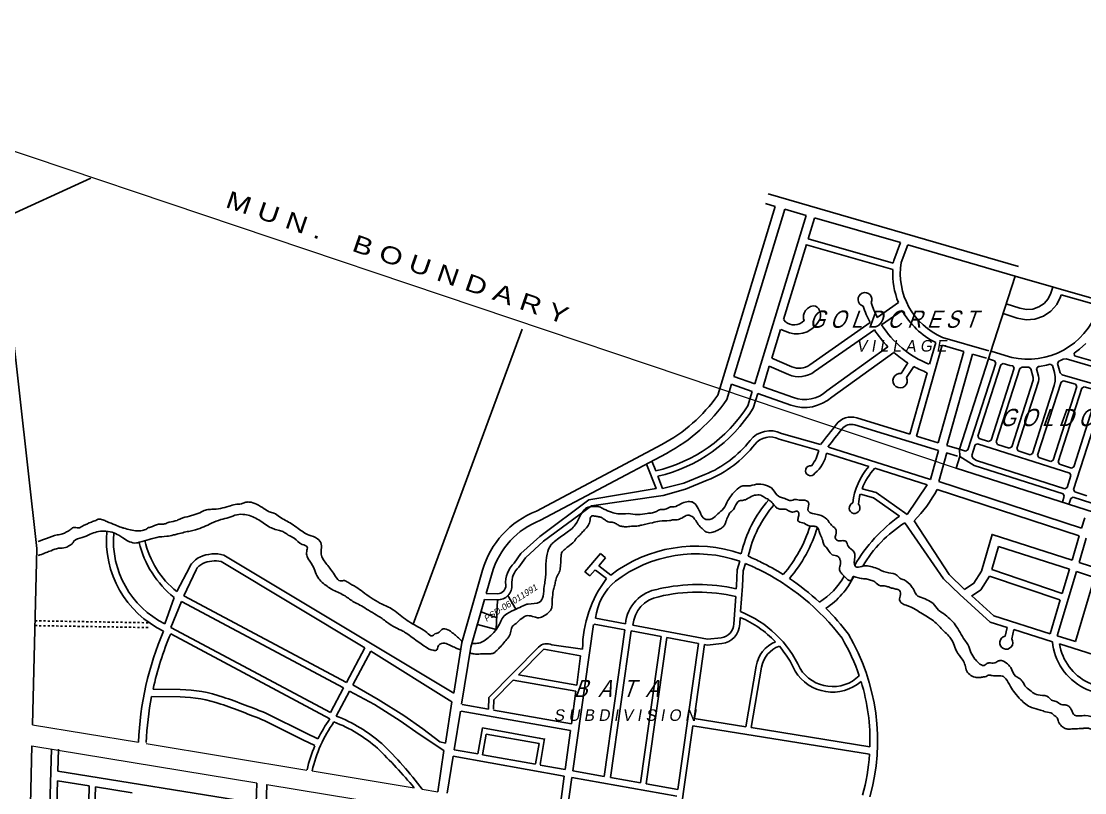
# Model space of a CAD drawing. Header units: inches. Extents: x -1369 to 1198, y -366 to 1398.
# Drawn here: x -538.78 to -489.01, y 1151.17 to 1187.28 of the extents above; entities that cross this region are included whole.
import ezdxf
from ezdxf.enums import TextEntityAlignment as Align

# ---------------------------------------------------------------- set-up
doc = ezdxf.new("R2010")
doc.units = ezdxf.units.IN
doc.header["$MEASUREMENT"] = 0
doc.linetypes.add('ACAD_ISO02W100', pattern=[15, 12, -3])
for name, color, linetype in [('CREEK_RIVER', 7, 'Continuous'), ('LOT_NO', 8, 'Continuous'), ('NATL_ROAD', 1, 'Continuous'), ('SUBLOTS', 1, 'Continuous')]:
    doc.layers.add(name, color=color, linetype=linetype)
for name, color, linetype, lineweight in [('MUN_BNDRY', 1, 'Continuous', 13), ('SUBDIVIDION', 8, 'Continuous', 25), ('VICINITY', 8, 'Continuous', 20)]:
    doc.layers.add(name, color=color, linetype=linetype, lineweight=lineweight)
doc.styles.add('LOT_NO', font='ARIALN.TTF', dxfattribs={"width": 1.5, "height": 1})
doc.styles.add('PX-0', font='leroy')

msp = doc.modelspace()

# ---------------------------------------------------------------- linework, layer by layer
at = {"color": 8}
for p, q in [((-516.4848, 1160.2001), (-516.5466, 1158.8157)), ((-516.0047, 1160.3996), (-515.637, 1159.759)), ((-517.262, 1159.6349), (-516.6888, 1159.4231)), ((-516.5217, 1159.3723), (-516.6888, 1159.4231)), ((-517.4303, 1159.0477), (-516.5466, 1158.8157))]:
    msp.add_line(p, q, dxfattribs=at)
at = {"layer": 'CREEK_RIVER', "color": 8}
for points, knots in [([(-517.6853, 1158.1584), (-517.6553, 1158.1575), (-517.5503, 1158.1569), (-517.248, 1158.1699), (-516.8069, 1158.4984), (-516.4385, 1158.9081), (-516.2863, 1159.3441), (-516.0131, 1159.6041), (-515.6497, 1159.7427), (-515.3244, 1159.919), (-514.9675, 1160.0522), (-514.5308, 1159.9706), (-514.3025, 1160.4165), (-514.3317, 1160.7734), (-514.2247, 1161.2139), (-514.2332, 1161.7218), (-514.2061, 1162.2893), (-514.053, 1162.7343), (-513.7047, 1163.0313), (-513.3084, 1163.3099), (-512.6955, 1163.7445), (-512.5207, 1164.5793), (-511.971, 1164.5612), (-511.712, 1164.5752), (-511.4737, 1164.4153), (-511.1825, 1164.3082), (-510.8043, 1164.1862), (-510.386, 1164.2678), (-509.9316, 1164.1608), (-509.5534, 1164.2485), (-509.2526, 1164.257), (-509.0435, 1164.336), (-508.8629, 1164.4592), (-508.6151, 1164.4019), (-508.4342, 1164.5729), (-508.1604, 1164.5317), (-507.9256, 1164.7013), (-507.6511, 1164.8001), (-507.3403, 1164.8115), (-507.106, 1164.5459), (-506.9989, 1164.2536), (-506.8294, 1163.9343), (-506.4235, 1163.9493), (-506.1877, 1164.229), (-505.8736, 1164.468), (-505.7344, 1164.8195), (-505.5484, 1165.1034), (-505.3181, 1165.3326), (-505.0735, 1165.5698), (-504.7058, 1165.5029), (-504.3698, 1165.6493), (-503.9493, 1165.5963), (-503.5601, 1165.4067), (-503.4237, 1165.0448), (-503.1308, 1164.979), (-502.9445, 1164.8946), (-502.7523, 1164.8227), (-502.578, 1164.9241), (-502.3887, 1164.854), (-502.167, 1164.8874), (-501.8197, 1164.7825), (-502.0029, 1164.491), (-501.9121, 1164.2822), (-501.6991, 1164.2356), (-501.4134, 1164.1797), (-501.0905, 1164.0419), (-500.9395, 1163.7846), (-500.8071, 1163.6366), (-500.6143, 1163.5109), (-500.6487, 1163.2803), (-500.708, 1163.0651), (-500.5427, 1162.9479), (-500.3774, 1162.975), (-500.1398, 1162.9743), (-500.1045, 1162.6331), (-499.6663, 1162.4554), (-499.835, 1162.052), (-499.7416, 1161.6692), (-499.4632, 1161.7669), (-499.1181, 1161.827), (-498.68, 1161.6448), (-498.2295, 1161.4416), (-497.8268, 1161.4303), (-497.6684, 1161.1878), (-497.3695, 1161.1289), (-497.1512, 1160.8963), (-496.9772, 1160.6472), (-496.9225, 1160.4253), (-496.5673, 1160.2599), (-496.1297, 1160.1539), (-495.8919, 1159.7264), (-495.4784, 1159.475), (-495.0009, 1159.0392), (-494.7516, 1158.4643), (-494.4301, 1158.0756), (-494.3609, 1157.739), (-494.1823, 1157.4579), (-494.0129, 1157.2817), (-493.8821, 1157.1659), (-493.7187, 1157.0877), (-493.6198, 1157.2124), (-493.4509, 1157.2719), (-493.26, 1157.2027), (-493.1075, 1157.3109), (-492.9202, 1157.4098), (-492.7195, 1157.286), (-492.5672, 1157.1519), (-492.395, 1156.9673), (-492.3442, 1156.6245), (-492.0476, 1156.5401), (-491.8927, 1156.3524), (-491.7888, 1156.1018), (-491.5539, 1155.9768), (-491.3766, 1155.7873), (-491.0826, 1155.713), (-490.7211, 1155.7462), (-490.5779, 1155.4607), (-490.31, 1155.4784), (-490.1354, 1155.2529), (-489.8835, 1155.3117), (-489.7178, 1155.2025), (-489.625, 1155.058), (-489.5747, 1154.9194), (-489.4769, 1154.7711), (-489.2445, 1154.7683), (-488.909, 1154.8042), (-488.4642, 1154.6733), (-487.9976, 1154.7088), (-487.6112, 1154.8215), (-487.4227, 1155.2348), (-486.9764, 1155.4157), (-486.7768, 1155.9453), (-486.388, 1155.9017), (-486.3181, 1156.211), (-486.055, 1155.9978), (-485.9232, 1156.1937), (-485.7188, 1156.2437), (-485.4859, 1156.2046), (-485.2584, 1156.2144), (-485.0288, 1156.1263), (-484.93, 1156.3837), (-484.7192, 1156.2983), (-484.5236, 1156.4531), (-484.4336, 1156.8192), (-483.9972, 1156.9549), (-483.6151, 1156.9327), (-483.3027, 1156.8502), (-482.9771, 1156.7931), (-482.6771, 1156.6627), (-482.4179, 1156.5085), (-482.1594, 1156.5982), (-481.8604, 1156.6818), (-481.5226, 1156.6791), (-481.315, 1156.8968), (-481.1048, 1156.9254), (-480.8835, 1157.0551), (-480.9001, 1157.3109), (-481.1005, 1157.3427), (-481.2469, 1157.4548), (-481.4589, 1157.4951), (-481.6781, 1157.6934), (-481.5174, 1158.1042), (-481.3648, 1158.3989), (-481.171, 1158.6464), (-481.0027, 1158.6989), (-480.7826, 1158.7193), (-480.5852, 1158.8582), (-480.2991, 1158.8543), (-480.032, 1158.9049), (-479.776, 1158.785), (-479.5559, 1158.8908), (-479.3398, 1158.9023), (-479.0716, 1158.9567), (-478.8911, 1159.1326), (-478.6737, 1159.3266), (-478.4587, 1159.4407), (-478.1603, 1159.5732), (-477.9151, 1159.4568), (-477.5971, 1159.4014), (-477.2321, 1159.3954), (-477.0203, 1159.724), (-476.742, 1159.7861), (-476.6214, 1159.9318), (-476.5561, 1160.0079), (-476.5295, 1160.0389)], [0.07870884, 0.07870884, 0.07870884, 0.07870884, 0.07900878, 0.07975963, 0.08168362, 0.08422718, 0.08520121, 0.08622572, 0.08786909, 0.08906167, 0.08991531, 0.09169572, 0.0927605, 0.09432891, 0.09528532, 0.09725162, 0.09937306, 0.1010034, 0.10171644, 0.10390145, 0.10585896, 0.10925419, 0.11033186, 0.11098313, 0.11181219, 0.11308044, 0.11412163, 0.11571558, 0.11721727, 0.11868979, 0.11954099, 0.12019947, 0.12091266, 0.1216289, 0.12251709, 0.1231034, 0.12423925, 0.12523683, 0.12605055, 0.127155, 0.12841973, 0.12930402, 0.13047529, 0.13172443, 0.13289709, 0.13435257, 0.1354074, 0.13625828, 0.13766512, 0.13844567, 0.13979903, 0.14120354, 0.14255876, 0.14394487, 0.14460335, 0.14540652, 0.14606985, 0.1464812, 0.14729686, 0.14788227, 0.1488431, 0.14995237, 0.15034511, 0.15094297, 0.15194483, 0.15338518, 0.15419787, 0.15486492, 0.15539418, 0.15633722, 0.15689066, 0.15746955, 0.15795739, 0.15861512, 0.15947425, 0.16076162, 0.16245189, 0.16311001, 0.1640554, 0.16468098, 0.16677172, 0.16842769, 0.1697858, 0.17038351, 0.17112649, 0.1726711, 0.17340158, 0.17420107, 0.17476988, 0.17714941, 0.17846472, 0.17939465, 0.18194739, 0.18477969, 0.18557328, 0.18693139, 0.18811328, 0.18887223, 0.18933433, 0.18994188, 0.1903126, 0.19076554, 0.19167619, 0.19208362, 0.19257894, 0.19370216, 0.19404777, 0.19464721, 0.19620174, 0.19698822, 0.19747151, 0.1985985, 0.19959376, 0.20003117, 0.2011624, 0.20252753, 0.20319459, 0.20393619, 0.2048842, 0.20566745, 0.20623626, 0.20675023, 0.20736092, 0.20773157, 0.20842681, 0.20943554, 0.21121091, 0.21287244, 0.21419655, 0.21485475, 0.21722365, 0.21867641, 0.21975742, 0.2202536, 0.22105088, 0.22180929, 0.22214881, 0.22312504, 0.22410558, 0.22450123, 0.22530884, 0.22596011, 0.22631182, 0.22765562, 0.22944631, 0.23022753, 0.23152229, 0.23265822, 0.23350372, 0.23484063, 0.23537698, 0.23615001, 0.238004, 0.23842038, 0.23903741, 0.24009895, 0.24059076, 0.24112903, 0.24185616, 0.24244243, 0.24327002, 0.2443921, 0.24628324, 0.24681247, 0.24744053, 0.24796994, 0.24902068, 0.24970675, 0.2507805, 0.25170552, 0.2522818, 0.25310519, 0.25387821, 0.25494475, 0.25554426, 0.25679501, 0.25738127, 0.25870791, 0.25923733, 0.26067753, 0.26194721, 0.26277627, 0.26337398, 0.26378411, 0.26378411, 0.26378411, 0.26378411]), ([(-537.9886, 1162.9356), (-537.856, 1162.9801), (-537.5605, 1163.0793), (-537.1933, 1163.2457), (-536.8566, 1163.2597), (-536.6675, 1163.3803), (-536.4878, 1163.4575), (-536.3374, 1163.6435), (-536.112, 1163.5239), (-535.8438, 1163.6984), (-535.5792, 1163.8131), (-535.3191, 1163.9016), (-535.1567, 1163.9973), (-534.9574, 1163.9609), (-534.7108, 1163.8276), (-534.42, 1163.7252), (-534.1621, 1163.6089), (-533.8154, 1163.5186), (-533.4883, 1163.4047), (-533.1161, 1163.4316), (-532.9382, 1163.497), (-532.8261, 1163.5899), (-532.6222, 1163.5976), (-532.4415, 1163.7684), (-532.1991, 1163.7385), (-532.0254, 1163.7592), (-531.8016, 1163.866), (-531.5395, 1163.8789), (-531.2507, 1164.0479), (-530.9751, 1164.0893), (-530.6447, 1164.1919), (-530.3788, 1164.292), (-530.1102, 1164.4381), (-529.6622, 1164.4289), (-529.2168, 1164.5208), (-528.772, 1164.6799), (-528.5094, 1164.6725), (-528.3069, 1164.7722), (-528.055, 1164.7947), (-527.7434, 1164.6714), (-527.437, 1164.5022), (-527.1931, 1164.3073), (-526.9173, 1164.2631), (-526.6041, 1164.0033), (-526.1949, 1163.8212), (-525.7613, 1163.4929), (-525.3764, 1163.2183), (-524.9256, 1163.1278), (-524.6857, 1162.8053), (-524.7672, 1162.497), (-524.7313, 1162.2208), (-524.5394, 1161.9298), (-524.2945, 1161.6368), (-524.0787, 1161.3242), (-523.8967, 1161.0266), (-523.6526, 1161.1383), (-523.4202, 1160.9589), (-523.1168, 1160.8257), (-522.6398, 1160.4529), (-522.1146, 1160.0737), (-521.3681, 1159.7839), (-520.8303, 1159.2779), (-520.2321, 1158.9352), (-519.828, 1158.7345), (-519.5836, 1158.4395), (-519.4104, 1158.6392), (-519.2063, 1158.6398), (-519.1049, 1158.8923), (-518.8278, 1158.8243), (-518.5691, 1158.6436), (-518.348, 1158.454), (-518.1872, 1158.2918), (-518.1408, 1158.2609)], [0, 0, 0, 0, 0.001400445, 0.003120044, 0.003988615, 0.00468339, 0.00530963, 0.005977769, 0.006758531, 0.00735013, 0.009001166, 0.009701662, 0.010094586, 0.010845432, 0.011558625, 0.012929463, 0.013907762, 0.014381277, 0.016511884, 0.017295131, 0.018068109, 0.018374865, 0.018706526, 0.020035063, 0.020555432, 0.021079839, 0.021768928, 0.023007314, 0.023618281, 0.025070123, 0.025749175, 0.027077718, 0.027923218, 0.028738881, 0.031472749, 0.032451088, 0.033435395, 0.034021661, 0.03467536, 0.035899539, 0.03728295, 0.038203218, 0.038954016, 0.03999148, 0.042177617, 0.043413612, 0.045426745, 0.046840117, 0.047868074, 0.04900601, 0.049860944, 0.05057458, 0.052453579, 0.053598724, 0.054633491, 0.055254829, 0.055836535, 0.057360827, 0.058642176, 0.061834679, 0.063827065, 0.066545276, 0.069171873, 0.070488663, 0.071453788, 0.071994961, 0.072695459, 0.073294896, 0.074272743, 0.074886254, 0.076576268, 0.077139787, 0.077139787, 0.077139787, 0.077139787]), ([(-480.3885, 1157.0576), (-480.4567, 1156.999), (-480.5931, 1156.8816), (-480.7847, 1156.7693), (-480.9381, 1156.6524), (-481.0461, 1156.5639), (-481.1355, 1156.436), (-481.2961, 1156.4295), (-481.282, 1156.2816), (-481.4396, 1156.2899), (-481.4692, 1156.1488), (-481.5794, 1156.1101), (-481.674, 1156.116), (-481.7281, 1156.0593), (-481.7495, 1155.996), (-481.8135, 1156.0089), (-481.873, 1156.0074), (-481.9696, 1155.9872), (-482.283, 1155.8729), (-482.6444, 1156.13), (-483.0012, 1156.2128), (-483.1411, 1156.235), (-483.2746, 1156.2788), (-483.4256, 1156.3021), (-483.5979, 1156.3233), (-483.7221, 1156.358), (-483.8445, 1156.3479), (-483.8987, 1156.248), (-483.9677, 1156.1614), (-484.0833, 1156.1445), (-484.1743, 1156.0482), (-484.2501, 1155.9012), (-484.3776, 1155.7544), (-484.5751, 1155.7146), (-484.7717, 1155.5675), (-485.0151, 1155.6556), (-485.2521, 1155.6828), (-485.4856, 1155.8459), (-485.5854, 1155.6203), (-485.7306, 1155.6581), (-485.8403, 1155.5934), (-485.9511, 1155.6581), (-486.0575, 1155.6172), (-486.1443, 1155.5418), (-486.2452, 1155.4554), (-486.337, 1155.3673), (-486.4183, 1155.2597), (-486.4586, 1155.1285), (-486.6877, 1155.0008), (-486.8402, 1154.8183), (-486.9319, 1154.5784), (-487.1324, 1154.4977), (-487.2375, 1154.3038), (-487.4345, 1154.2641), (-487.4936, 1154.0588), (-487.784, 1154.0507), (-488.0859, 1154.0718), (-488.3764, 1153.9815), (-488.6101, 1154.1095), (-488.7781, 1154.1893), (-488.9607, 1154.1971), (-489.167, 1154.1744), (-489.4087, 1154.1703), (-489.6327, 1154.157), (-489.8129, 1154.1502), (-489.98, 1154.1887), (-490.1433, 1154.3315), (-490.2522, 1154.4977), (-490.2665, 1154.6838), (-490.4113, 1154.7572), (-490.5495, 1154.9343), (-490.821, 1154.9434), (-491.1305, 1155.0698), (-491.462, 1155.1261), (-491.7712, 1155.3077), (-492.0264, 1155.5491), (-492.2751, 1155.8235), (-492.5022, 1156.162), (-492.6376, 1156.4578), (-492.8863, 1156.6813), (-493.1474, 1156.6251), (-493.3576, 1156.6544), (-493.52, 1156.7039), (-493.6161, 1156.5973), (-493.7619, 1156.5929), (-493.9325, 1156.5557), (-494.2509, 1156.5644), (-494.5779, 1156.8344), (-494.6, 1157.161), (-494.7204, 1157.4254), (-495.0277, 1157.7265), (-495.1363, 1158.1878), (-495.3715, 1158.5385), (-495.7015, 1158.8002), (-495.9758, 1159.1711), (-496.3776, 1159.4042), (-496.7442, 1159.6377), (-497.0698, 1159.8385), (-497.3822, 1159.9601), (-497.5871, 1160.0129), (-497.7151, 1160.2208), (-497.616, 1160.4105), (-497.6095, 1160.6666), (-497.8581, 1160.7046), (-498.0379, 1160.7472), (-498.2266, 1160.8255), (-498.402, 1160.8654), (-498.6369, 1160.8287), (-498.7878, 1161.0488), (-499.0282, 1161.131), (-499.2438, 1161.1867), (-499.4931, 1161.1975), (-499.6621, 1161.2385), (-499.8674, 1161.3179), (-499.8754, 1161.1895), (-499.9949, 1161.0147), (-500.232, 1161.28), (-500.3868, 1161.4232), (-500.5226, 1161.6167), (-500.4429, 1161.7917), (-500.4297, 1161.955), (-500.4569, 1162.0942), (-500.5168, 1162.2095), (-500.6333, 1162.2753), (-500.8113, 1162.2727), (-500.9766, 1162.4432), (-501.077, 1162.6468), (-501.2415, 1162.7814), (-501.2673, 1163.0085), (-501.3628, 1163.1999), (-501.4438, 1163.4067), (-501.4837, 1163.617), (-501.6711, 1163.6507), (-501.8083, 1163.6336), (-502.0011, 1163.6923), (-502.162, 1163.8258), (-502.4681, 1163.844), (-502.4177, 1164.0368), (-502.3863, 1164.148), (-502.3737, 1164.2598), (-502.4508, 1164.3665), (-502.5622, 1164.3296), (-502.6783, 1164.295), (-502.81, 1164.3312), (-502.9177, 1164.4003), (-503.0308, 1164.4616), (-503.1862, 1164.4399), (-503.3607, 1164.4468), (-503.5118, 1164.5894), (-503.6204, 1164.7373), (-503.7789, 1164.8797), (-503.9623, 1164.9773), (-504.1762, 1165.1251), (-504.4812, 1165.1117), (-504.6922, 1164.997), (-504.8658, 1164.8887), (-505.0174, 1164.8475), (-505.2328, 1164.8507), (-505.3198, 1164.6633), (-505.3864, 1164.5328), (-505.4383, 1164.4279), (-505.5218, 1164.3506), (-505.6182, 1164.2863), (-505.6906, 1164.1306), (-505.7759, 1163.9804), (-505.8101, 1163.7916), (-505.8818, 1163.6561), (-506.0212, 1163.5409), (-506.2024, 1163.4484), (-506.4204, 1163.344), (-506.6831, 1163.3238), (-506.8766, 1163.4997), (-507.0648, 1163.6696), (-507.1884, 1163.8832), (-507.337, 1164.0839), (-507.542, 1164.1929), (-507.7151, 1164.1225), (-507.8488, 1164.0457), (-508.0157, 1163.9325), (-508.2411, 1163.9639), (-508.5272, 1163.876), (-508.8712, 1163.9172), (-509.2953, 1163.7885), (-509.6301, 1163.732), (-509.9288, 1163.6463), (-510.1617, 1163.6578), (-510.4087, 1163.616), (-510.6332, 1163.6258), (-510.8185, 1163.677), (-510.9738, 1163.7937), (-511.1488, 1163.8417), (-511.3218, 1163.8344), (-511.4509, 1163.9346), (-511.5743, 1164.0301), (-511.7319, 1164.0958), (-511.8918, 1164.1015), (-512.1588, 1164.1844), (-512.1435, 1163.8447), (-512.2731, 1163.6219), (-512.4592, 1163.4323), (-512.625, 1163.2391), (-512.796, 1163.0995), (-512.9331, 1162.864), (-513.1539, 1162.7398), (-513.3381, 1162.5559), (-513.5065, 1162.4343), (-513.5147, 1162.1534), (-513.534, 1161.9224), (-513.5483, 1161.6524), (-513.6007, 1161.4668), (-513.7231, 1161.2805), (-513.7744, 1161.0766), (-513.8212, 1160.8455), (-513.8924, 1160.6514), (-513.8968, 1160.4477), (-513.9302, 1160.2497), (-513.9373, 1160.0183), (-513.9413, 1159.7947), (-514.0902, 1159.6029), (-514.2839, 1159.4593), (-514.5376, 1159.3318), (-514.8041, 1159.4053), (-515.2053, 1159.5446), (-515.5028, 1159.1579), (-515.8539, 1158.9412), (-515.865, 1158.5422), (-516.1379, 1158.2584), (-516.3763, 1157.9761), (-516.5391, 1157.8183), (-516.6768, 1157.6845), (-516.9407, 1157.6771), (-517.2362, 1157.6749), (-517.5453, 1157.6497), (-517.7065, 1157.6922), (-517.7698, 1157.7111), (-517.78, 1157.7142)], [0, 0, 0, 0, 0.00089765, 0.00179596, 0.00221119, 0.00282843, 0.00318072, 0.00375762, 0.00396925, 0.00437826, 0.0048516, 0.00516787, 0.00546156, 0.00575514, 0.00590481, 0.00602941, 0.00632016, 0.00653193, 0.00700547, 0.00959545, 0.01028041, 0.01070397, 0.01100632, 0.01168242, 0.01222871, 0.01273398, 0.01298661, 0.01336937, 0.01378038, 0.01404305, 0.01448442, 0.01502567, 0.01573026, 0.0163087, 0.01699611, 0.0180419, 0.01859601, 0.01953302, 0.02009162, 0.02038235, 0.02088763, 0.02123011, 0.02153246, 0.02194769, 0.02238906, 0.02285878, 0.02321589, 0.02373602, 0.02415124, 0.02574967, 0.02602812, 0.02665096, 0.02774084, 0.02805712, 0.02850614, 0.02958437, 0.03041505, 0.03170527, 0.03233782, 0.03300875, 0.03355028, 0.03413323, 0.03508941, 0.03596261, 0.03637795, 0.03689167, 0.03763095, 0.0384857, 0.03882796, 0.03938655, 0.03994515, 0.04102337, 0.04185087, 0.04332274, 0.04432713, 0.04538569, 0.04682686, 0.04802427, 0.04944114, 0.05008592, 0.0511666, 0.05183631, 0.05229506, 0.05268681, 0.05311036, 0.05369773, 0.05444649, 0.05624344, 0.05723001, 0.05763881, 0.05912521, 0.06140968, 0.06221571, 0.06330238, 0.0655923, 0.06673253, 0.06790777, 0.06995271, 0.07053116, 0.07125643, 0.07205489, 0.07248822, 0.07338388, 0.07400127, 0.07468624, 0.07530363, 0.0760206, 0.07647747, 0.07754907, 0.07827434, 0.07899967, 0.07979316, 0.08064936, 0.08110812, 0.08127925, 0.08178598, 0.08281158, 0.08372213, 0.08424225, 0.08495872, 0.08545849, 0.08588175, 0.08636585, 0.08670064, 0.087165, 0.08807941, 0.08882778, 0.08947628, 0.09008061, 0.09101623, 0.09159155, 0.09237142, 0.09284495, 0.09330183, 0.09377536, 0.09477681, 0.09554032, 0.09604009, 0.09638234, 0.09675587, 0.09713863, 0.09743231, 0.09781522, 0.09836933, 0.09870413, 0.09911314, 0.09960579, 0.10023991, 0.10077165, 0.10159573, 0.10209569, 0.10287919, 0.10367798, 0.10463326, 0.10572964, 0.10606444, 0.10666915, 0.10730447, 0.1080187, 0.10848278, 0.10881746, 0.10916975, 0.10961112, 0.10994579, 0.11085614, 0.11132937, 0.11184949, 0.11234946, 0.11311178, 0.11387529, 0.11478903, 0.11550343, 0.11638417, 0.11733987, 0.11792991, 0.11891706, 0.11931105, 0.11973859, 0.12048146, 0.12123022, 0.12190633, 0.12344532, 0.12459404, 0.12629688, 0.12685099, 0.1276827, 0.1286002, 0.12934896, 0.12991385, 0.13049075, 0.13126662, 0.13168403, 0.1321683, 0.13282485, 0.13327213, 0.13381842, 0.13452571, 0.13540385, 0.13627652, 0.13721776, 0.13801095, 0.13883297, 0.13939762, 0.14069479, 0.14125338, 0.14204657, 0.14259246, 0.14392315, 0.14442292, 0.14528958, 0.1458097, 0.1466367, 0.14736155, 0.14817699, 0.14867676, 0.14938718, 0.15017683, 0.15101619, 0.15152293, 0.15252807, 0.15346134, 0.15417831, 0.15523719, 0.15739085, 0.15830144, 0.15915709, 0.16104533, 0.16204518, 0.1628672, 0.16334063, 0.16388691, 0.1653827, 0.16637952, 0.16693363, 0.16703925, 0.16703925, 0.16703925, 0.16703925]), ([(-518.2108, 1157.8599), (-518.2735, 1157.8817), (-518.413, 1157.9317), (-518.593, 1158.0171), (-518.8001, 1158.1067), (-519.0312, 1158.2392), (-519.2981, 1158.072), (-519.2859, 1157.8294), (-519.5867, 1157.8309), (-520.0423, 1158.098), (-520.4928, 1158.4694), (-520.9714, 1158.7742), (-521.2998, 1158.9027), (-521.6142, 1159.1181), (-522.0453, 1159.4401), (-522.4822, 1159.6793), (-522.9061, 1159.9583), (-523.2718, 1160.1107), (-523.6375, 1160.4282), (-524.1698, 1160.6252), (-524.5771, 1160.9076), (-524.968, 1161.2603), (-525.0735, 1161.7726), (-525.3912, 1162.1414), (-525.4449, 1162.4497), (-525.3295, 1162.7232), (-525.7456, 1162.7914), (-525.9368, 1163.0833), (-526.2715, 1163.2092), (-526.473, 1163.3762), (-526.7097, 1163.4532), (-526.9466, 1163.5079), (-527.3091, 1163.6715), (-527.7018, 1164.0041), (-528.2282, 1164.2142), (-528.7023, 1164.2039), (-529.0576, 1164.0444), (-529.4726, 1163.965), (-529.854, 1163.7989), (-530.2341, 1163.6083), (-530.5713, 1163.4949), (-530.8822, 1163.4195), (-531.1579, 1163.36), (-531.4145, 1163.2938), (-531.687, 1163.2246), (-532.0131, 1163.1539), (-532.3735, 1163.1566), (-532.7455, 1163.025), (-533.0687, 1162.9639), (-533.5165, 1162.7852), (-533.91, 1163.0111), (-534.2407, 1163.2508), (-534.5378, 1163.3789), (-534.9979, 1163.4605), (-535.4909, 1163.3209), (-535.9083, 1163.0829), (-536.3012, 1163.0585), (-536.3744, 1162.8171), (-536.5349, 1162.7485), (-536.7246, 1162.6056), (-537.0563, 1162.6448), (-537.3453, 1162.5072), (-537.6345, 1162.4127), (-537.8318, 1162.3196), (-537.9601, 1162.2849), (-537.9893, 1162.277)], [0.168555554, 0.168555554, 0.168555554, 0.168555554, 0.169219145, 0.170037166, 0.170538954, 0.171497776, 0.172535844, 0.172918495, 0.1735946, 0.174767019, 0.178565551, 0.179199409, 0.180443868, 0.18206812, 0.182990092, 0.185824779, 0.187035452, 0.188056896, 0.189761411, 0.191804305, 0.193658535, 0.194715422, 0.196962257, 0.198635604, 0.199387263, 0.200097688, 0.20098932, 0.202558951, 0.203599614, 0.204440425, 0.20515009, 0.206057151, 0.206875172, 0.209095255, 0.211170933, 0.212376131, 0.213728919, 0.215018414, 0.216583919, 0.217865932, 0.219271231, 0.22012744, 0.221064451, 0.222091893, 0.222776857, 0.223876498, 0.225422189, 0.226329249, 0.227789965, 0.228737038, 0.230997282, 0.231745875, 0.232880148, 0.234184314, 0.236360301, 0.237756327, 0.239152352, 0.239636452, 0.240028202, 0.240826993, 0.241955293, 0.243137281, 0.243978202, 0.245003908, 0.245306266, 0.245306266, 0.245306266, 0.245306266])]:
    msp.add_open_spline(points, degree=3, knots=knots, dxfattribs=at)
at = {"layer": 'MUN_BNDRY', "color": 8}
msp.add_line((-540.7779, 1181.7538), (-495.0202, 1166.3613), dxfattribs=at)
at = {"layer": 'NATL_ROAD', "color": 1}
for points in [[(-541.8681, 1187.2784), (-539.6858, 1177.2801), (-538.0555, 1162.6088), (-538.2548, 1154.3567)], [(-538.2785, 1153.3716), (-538.46, 1145.8563)]]:
    msp.add_lwpolyline(points, dxfattribs=at)
at = {"layer": 'SUBDIVIDION', "color": 8}
for p, q in [((-503.824, 1179.1968), (-492.1049, 1175.8043)), ((-503.9536, 1178.7491), (-503.4929, 1178.6157)), ((-503.045, 1178.486), (-502.0415, 1178.1955)), ((-501.6519, 1178.0827), (-497.6282, 1176.9179)), ((-497.9654, 1175.9516), (-501.9511, 1177.1008)), ((-497.9913, 1175.658), (-502.0312, 1176.8228)), ((-497.2871, 1176.8192), (-492.2662, 1175.345)), ((-490.1149, 1174.4815), (-482.4219, 1172.2757)), ((-492.1622, 1173.3843), (-492.828, 1173.5983)), ((-492.0458, 1173.8474), (-492.6822, 1174.052)), ((-495.6728, 1172.1179), (-496.8731, 1167.8602)), ((-495.9828, 1172.2427), (-496.2703, 1171.2232)), ((-489.249, 1171.9379), (-488.9524, 1172.2008)), ((-494.6648, 1171.8242), (-495.869, 1167.5529)), ((-494.2584, 1171.7057), (-495.4641, 1167.4289)), ((-492.726, 1171.6301), (-493.3914, 1171.844)), ((-489.5059, 1171.7486), (-489.249, 1171.9379)), ((-489.4834, 1171.6235), (-489.5059, 1171.7486)), ((-489.4834, 1171.6235), (-483.8522, 1170.0089)), ((-497.5999, 1170.7946), (-497.2877, 1171.2868)), ((-497.3419, 1170.6077), (-497.0101, 1171.1229)), ((-493.173, 1171.279), (-494.4789, 1167.2158)), ((-492.9314, 1171.2), (-494.0035, 1167.8645)), ((-493.231, 1171.392), (-493.5084, 1171.4812)), ((-493.173, 1171.279), (-493.231, 1171.392)), ((-492.9314, 1171.2), (-492.8197, 1171.2605)), ((-492.8197, 1171.2605), (-492.5087, 1171.1758)), ((-492.5087, 1171.1758), (-492.3743, 1171.152)), ((-492.3743, 1171.152), (-492.3087, 1171.0431)), ((-491.1926, 1171.1141), (-491.2644, 1171.0093)), ((-491.1926, 1171.1141), (-491.1319, 1171.1198)), ((-491.1319, 1171.1198), (-490.7915, 1171.1834)), ((-490.7915, 1171.1834), (-490.6277, 1171.2296)), ((-490.6277, 1171.2296), (-490.5168, 1171.1675)), ((-490.4238, 1170.8372), (-490.5168, 1171.1675)), ((-490.2203, 1171.3682), (-490.2774, 1171.2547)), ((-490.1557, 1170.8231), (-490.2774, 1171.2547)), ((-490.2203, 1171.3682), (-490.1348, 1171.4009)), ((-490.1348, 1171.4009), (-490.009, 1171.4624)), ((-490.009, 1171.4624), (-489.8824, 1171.4735)), ((-489.8824, 1171.4735), (-483.9384, 1169.7692)), ((-496.3807, 1170.8314), (-497.1909, 1167.9575)), ((-493.3912, 1167.6681), (-492.3087, 1171.0431)), ((-493.1492, 1167.5904), (-492.0474, 1171.0254)), ((-491.9417, 1171.0959), (-492.0474, 1171.0254)), ((-491.9417, 1171.0959), (-491.8228, 1171.0856)), ((-491.8228, 1171.0856), (-491.6301, 1171.0865)), ((-491.5287, 1171.01), (-491.6301, 1171.0865)), ((-491.4171, 1170.6142), (-491.5287, 1171.01)), ((-491.4194, 1170.4872), (-491.4171, 1170.6142)), ((-491.1677, 1170.6662), (-491.2644, 1171.0093)), ((-490.0661, 1170.733), (-490.1557, 1170.8231)), ((-490.0661, 1170.733), (-484.1687, 1169.042)), ((-492.4232, 1167.3576), (-491.4194, 1170.4872)), ((-492.1812, 1167.28), (-491.172, 1170.4264)), ((-491.4552, 1167.0471), (-490.4346, 1170.2289)), ((-491.2132, 1166.9695), (-490.1158, 1170.3909)), ((-490.4872, 1166.7366), (-489.3833, 1170.178)), ((-490.2452, 1166.659), (-489.1381, 1170.1105)), ((-490.0037, 1170.4508), (-490.1158, 1170.3909)), ((-490.0037, 1170.4508), (-489.4432, 1170.2901)), ((-489.4432, 1170.2901), (-489.3833, 1170.178)), ((-489.026, 1170.1704), (-489.1381, 1170.1105)), ((-489.026, 1170.1704), (-488.4655, 1170.0097)), ((-489.5271, 1165.3611), (-488.0993, 1169.8127)), ((-489.5191, 1166.4262), (-488.4057, 1169.8976)), ((-493.9454, 1167.7514), (-494.0035, 1167.8645)), ((-493.9454, 1167.7514), (-493.5042, 1167.6099)), ((-493.3912, 1167.6681), (-493.5042, 1167.6099)), ((-501.0007, 1167.3474), (-496.2184, 1165.8383)), ((-496.2184, 1165.8383), (-495.8517, 1167.1899)), ((-494.592, 1167.1577), (-494.8694, 1167.2469)), ((-494.4789, 1167.2158), (-494.592, 1167.1577)), ((-494.1363, 1167.4514), (-494.2956, 1166.9556)), ((-494.0232, 1167.5095), (-494.1363, 1167.4514)), ((-494.0232, 1167.5095), (-489.7098, 1166.126)), ((-493.0911, 1167.4774), (-493.1492, 1167.5904)), ((-493.0911, 1167.4774), (-492.5362, 1167.2995)), ((-492.4232, 1167.3576), (-492.5362, 1167.2995)), ((-492.1231, 1167.167), (-492.1812, 1167.28)), ((-492.1231, 1167.167), (-491.5682, 1166.989)), ((-501.0878, 1167.0716), (-499.11, 1166.4475)), ((-495.8349, 1165.7343), (-495.4682, 1167.0859)), ((-494.8451, 1166.9058), (-494.1788, 1166.4918)), ((-494.2956, 1166.9556), (-494.2518, 1166.8364)), ((-494.2518, 1166.8364), (-494.0714, 1166.7242)), ((-494.0714, 1166.7242), (-489.9426, 1165.4)), ((-491.4552, 1167.0471), (-491.5682, 1166.989)), ((-491.1551, 1166.8565), (-491.2132, 1166.9695)), ((-491.1551, 1166.8565), (-490.6002, 1166.6785)), ((-490.4872, 1166.7366), (-490.6002, 1166.6785)), ((-490.187, 1166.546), (-490.2452, 1166.659)), ((-498.8295, 1166.359), (-496.3844, 1165.5874)), ((-494.1788, 1166.4918), (-490.0203, 1165.158)), ((-490.187, 1166.546), (-489.6321, 1166.368)), ((-489.7098, 1166.126), (-489.6516, 1166.013)), ((-489.6321, 1166.368), (-489.5191, 1166.4262)), ((-508.7635, 1165.4136), (-508.9867, 1165.9827)), ((-489.8296, 1165.4581), (-489.6516, 1166.013)), ((-490.0203, 1165.158), (-489.9621, 1165.045)), ((-489.9426, 1165.4), (-489.8296, 1165.4581)), ((-489.5271, 1165.3611), (-489.469, 1165.2481)), ((-489.469, 1165.2481), (-488.9141, 1165.0701)), ((-512.0984, 1164.6023), (-508.7313, 1165.0869)), ((-490.0511, 1164.7676), (-489.9621, 1165.045)), ((-489.7486, 1164.6705), (-489.6596, 1164.948)), ((-489.5466, 1165.0061), (-489.6596, 1164.948)), ((-489.5466, 1165.0061), (-485.8455, 1163.819)), ((-514.3318, 1162.947), (-512.0984, 1164.6023)), ((-489.0098, 1164.0417), (-489.1544, 1163.5555)), ((-489.2621, 1163.1933), (-489.6005, 1162.0559)), ((-515.179, 1162.1741), (-514.3318, 1162.947)), ((-493.3573, 1161.6161), (-493.0444, 1162.6976)), ((-493.0444, 1162.6976), (-489.7271, 1161.6303)), ((-488.9324, 1163.0858), (-489.2703, 1161.9497)), ((-515.4859, 1161.7332), (-515.179, 1162.1741)), ((-512.3967, 1161.5182), (-511.6683, 1162.3724)), ((-511.7552, 1161.7963), (-511.4342, 1162.1728)), ((-511.6683, 1162.3724), (-511.4342, 1162.1728)), ((-511.1889, 1161.3605), (-511.7553, 1161.7964)), ((-512.3967, 1161.5182), (-512.1626, 1161.3186)), ((-512.1626, 1161.3186), (-511.9192, 1161.6041)), ((-511.3854, 1161.1934), (-511.9091, 1161.5964)), ((-493.8693, 1160.6629), (-493.4606, 1161.3115)), ((-493.4602, 1161.3113), (-490.1651, 1160.199)), ((-493.3573, 1161.6161), (-490.0622, 1160.5038)), ((-489.3969, 1161.5241), (-490.2928, 1158.5125)), ((-489.7271, 1161.6303), (-490.0622, 1160.5038)), ((-488.5429, 1161.2493), (-489.4371, 1158.2435)), ((-489.3969, 1161.5241), (-488.5429, 1161.2493)), ((-494.3041, 1160.3732), (-493.8693, 1160.6629)), ((-531.6217, 1160.3067), (-532.0582, 1159.0748)), ((-531.1761, 1160.3877), (-523.564, 1156.331)), ((-517.0948, 1160.218), (-516.4975, 1160.2003)), ((-490.154, 1160.1953), (-490.6237, 1158.6165)), ((-531.2747, 1160.1222), (-531.7752, 1158.9023)), ((-531.2747, 1160.1222), (-523.696, 1156.0833)), ((-531.7752, 1158.9023), (-524.313, 1154.9255)), ((-512.9703, 1152.1986), (-511.9996, 1159.0468)), ((-511.4971, 1151.9361), (-510.5245, 1158.7974)), ((-511.2054, 1151.8842), (-510.2331, 1158.7432)), ((-492.7238, 1158.5009), (-492.6314, 1158.9059)), ((-492.426, 1158.3682), (-492.3248, 1158.812)), ((-531.7838, 1158.6064), (-524.3332, 1154.6358)), ((-518.5304, 1155.8334), (-518.1559, 1158.2083)), ((-509.7989, 1151.6336), (-508.8281, 1158.4823)), ((-509.5366, 1151.5868), (-508.5661, 1158.4336)), ((-523.5624, 1156.3302), (-522.6928, 1157.9574)), ((-523.261, 1156.2183), (-522.4192, 1157.7936)), ((-517.7367, 1157.9789), (-518.1729, 1155.3107)), ((-515.508, 1156.6929), (-514.3285, 1157.8879)), ((-514.3285, 1157.8879), (-512.5984, 1157.5797)), ((-508.0464, 1151.3213), (-507.0774, 1158.1571)), ((-507.2937, 1154.6521), (-506.804, 1158.1064)), ((-512.7847, 1156.2077), (-512.5984, 1157.5797)), ((-515.508, 1156.6929), (-512.7847, 1156.2077)), ((-516.6636, 1155.5221), (-515.7535, 1156.4442)), ((-515.7535, 1156.4442), (-512.8235, 1155.9221)), ((-524.313, 1154.9255), (-523.6947, 1156.0826)), ((-524.0394, 1154.7617), (-523.415, 1155.9301)), ((-523.415, 1155.9301), (-522.2428, 1155.2984)), ((-513.0309, 1154.3946), (-512.8235, 1155.9221)), ((-522.2428, 1155.2984), (-521.0431, 1154.5383)), ((-518.1382, 1155.3046), (-516.9183, 1155.0872)), ((-516.6772, 1155.0798), (-516.6636, 1155.5221)), ((-518.2241, 1154.9972), (-518.52, 1153.1874)), ((-518.1939, 1154.9918), (-513.0737, 1154.0796)), ((-516.6783, 1155.0445), (-513.0309, 1154.3946)), ((-521.0431, 1154.5383), (-520.1525, 1153.9079)), ((-517.4063, 1152.989), (-517.1993, 1154.2047)), ((-517.1993, 1154.2047), (-514.2874, 1153.6858)), ((-508.0434, 1149.3629), (-507.3433, 1154.3023)), ((-507.3433, 1154.3023), (-499.0783, 1152.9718)), ((-507.2937, 1154.6521), (-504.8689, 1154.2617)), ((-504.6141, 1154.2207), (-499.0681, 1153.3279)), ((-520.1525, 1153.9079), (-519.0014, 1153.1487)), ((-517.1897, 1152.9521), (-517.0252, 1153.9187)), ((-517.0252, 1153.9187), (-514.545, 1153.4769)), ((-516.983, 1154.1661), (-516.9828, 1154.1678)), ((-514.5029, 1153.7242), (-514.4994, 1153.745)), ((-514.4905, 1152.4925), (-514.2836, 1153.7082)), ((-513.3206, 1152.261), (-513.0737, 1154.0796)), ((-537.3666, 1153.2209), (-537.5671, 1145.6618)), ((-537.0395, 1153.2122), (-537.0671, 1152.1752)), ((-518.5156, 1153.1866), (-517.4063, 1152.989)), ((-514.7064, 1152.5293), (-514.545, 1153.4769)), ((-519.0014, 1153.1487), (-519.2769, 1151.2198)), ((-518.57, 1152.8809), (-518.853, 1151.1497)), ((-518.57, 1152.8809), (-513.3624, 1151.9531)), ((-517.19, 1152.9504), (-514.7099, 1152.5086)), ((-514.4944, 1152.4702), (-513.3206, 1152.261)), ((-512.9703, 1152.1986), (-511.4971, 1151.9361)), ((-537.0788, 1151.7338), (-537.2422, 1145.57)), ((-535.593, 1151.4956), (-537.0788, 1151.7338)), ((-527.7862, 1150.6874), (-537.0671, 1152.1752)), ((-513.5896, 1150.2797), (-513.3624, 1151.9531)), ((-513.2503, 1150.2236), (-513.0139, 1151.891)), ((-513.0139, 1151.891), (-508.1046, 1151.0163)), ((-511.2054, 1151.8842), (-509.7989, 1151.6336)), ((-535.593, 1151.4956), (-535.7594, 1145.2213)), ((-535.3101, 1151.4502), (-535.4771, 1145.1549)), ((-533.5825, 1151.1733), (-535.3101, 1151.4502)), ((-527.7862, 1150.6874), (-527.7467, 1151.6192)), ((-527.2859, 1151.5546), (-527.3493, 1149.6383)), ((-509.5366, 1151.5868), (-508.0501, 1151.322))]:
    msp.add_line(p, q, dxfattribs=at)
for points in [[(-518.1559, 1158.2083), (-517.1871, 1161.5878, -0.2341975), (-514.6675, 1164.3512), (-508.8009, 1167.4687, 0.118007), (-506.1858, 1169.7779), (-503.4929, 1178.6157)], [(-497.6282, 1176.9179), (-497.9451, 1176.0884, 0.0095538), (-497.9654, 1175.9516, 0.0095538)], [(-497.2871, 1176.8192), (-497.6017, 1175.9959, 0.3436734), (-495.6562, 1172.4816), (-493.5013, 1171.8536)], [(-497.9913, 1175.658, 0.1097698), (-497.7235, 1174.1101, 0.1097698)], [(-503.224, 1172.853), (-502.8173, 1172.6905, 0.3589907), (-501.4103, 1173.3162, 0.2328741), (-501.4637, 1173.8283, 0.3299125), (-501.7763, 1173.9502, 0.1145658), (-501.9877, 1173.8364, 0.1182814), (-502.1422, 1173.617, 0.2034138), (-502.1341, 1173.2675), (-502.248, 1173.1862, -0.3957231), (-503.0938, 1173.3, -1.2321777)], [(-497.5507, 1173.7483, 0.1536235), (-495.9828, 1172.2427, 0.1536235)], [(-503.6529, 1171.5156), (-502.7164, 1171.1077, 0.2686293), (-501.8783, 1171.2038), (-499.0488, 1173.183)], [(-503.769, 1171.1348), (-502.8743, 1170.7452, 0.2672911), (-501.6474, 1170.8827), (-498.8481, 1172.8408)], [(-504.3114, 1169.8622), (-502.7634, 1169.3145, 0.272309), (-500.8441, 1169.6869), (-497.9416, 1171.7796)], [(-504.0632, 1170.1691), (-502.6393, 1169.6653, 0.2753142), (-501.0775, 1169.9775), (-498.215, 1172.0413)], [(-517.0131, 1160.503), (-516.739, 1161.4594, -0.2360653), (-514.4736, 1163.9263), (-508.5821, 1167.057, 0.1204132), (-505.7613, 1169.5719), (-505.5403, 1170.297)], [(-509.0871, 1166.2386, 0.1986381), (-504.7713, 1169.2881), (-504.568, 1169.953)], [(-508.9867, 1165.9827, 0.1984751), (-504.5218, 1169.1741), (-504.3114, 1169.8622)], [(-497.1909, 1167.9575), (-499.6738, 1168.7175, 0.3108271), (-500.6323, 1168.4151, -0.0022519), (-501.3763, 1167.47)], [(-495.8517, 1167.1899), (-499.7739, 1168.3906, 0.3108271), (-500.3626, 1168.2048, -0.002015), (-501.0297, 1167.3566)], [(-508.7635, 1165.4136), (-507.7741, 1165.658), (-506.7813, 1166.0632, 0.1301304), (-504.6698, 1167.6562, -0.3540612), (-503.2015, 1167.9915), (-501.3763, 1167.47)], [(-508.7313, 1165.0869), (-507.6877, 1165.3809), (-506.672, 1165.7954, 0.1301304), (-504.4423, 1167.4775, -0.3615181), (-503.3075, 1167.721), (-501.4558, 1167.1919)], [(-517.0131, 1160.503), (-516.4889, 1160.4874, 0.4460347), (-516.1056, 1160.8897, -0.2282773), (-515.703, 1161.924), (-515.3963, 1162.3646), (-514.5146, 1163.1691), (-512.2143, 1164.8738), (-509.0707, 1165.4102), (-509.521, 1166.5581)], [(-505.0809, 1162.3611, 0.2509793), (-511.192, 1161.3582)], [(-531.4942, 1160.5869), (-530.8924, 1161.7502, -0.1670457), (-530.4193, 1162.202, -0.1754795), (-529.2943, 1162.2965), (-518.5304, 1155.8334)], [(-505.1507, 1162.0044, 0.2530911), (-510.9729, 1161.0726)], [(-504.1374, 1161.9537, 0.0259575), (-504.7547, 1162.2399, 0.0259575)], [(-531.1761, 1160.3877), (-530.5983, 1161.598, -0.1670457), (-530.2809, 1161.9012, -0.167048), (-529.4227, 1161.9875), (-522.6928, 1157.9574)], [(-504.3055, 1161.6355, 0.0260288), (-504.8905, 1161.9066, 0.0260288)], [(-510.1513, 1159.01), (-506.6606, 1158.3617), (-506.0225, 1158.4271, 0.3852691), (-505.4334, 1159.0811), (-505.3394, 1160.3611)], [(-506.804, 1158.1064), (-506.672, 1158.0818), (-505.9942, 1158.1513, 0.381763), (-505.1562, 1159.0704), (-505.1334, 1159.3814)], [(-505.1334, 1159.3814, -0.102039), (-503.4835, 1158.2367, -0.102039)], [(-505.1134, 1159.6527, -0.1911462), (-502.3284, 1156.984, 0.4770969), (-499.5596, 1156.6444, 0.4770969)], [(-504.8689, 1154.2617), (-504.3888, 1157.0921, -0.2559541), (-503.4835, 1158.2367, -0.2029556)], [(-516.9183, 1155.0872), (-516.9018, 1155.6242), (-514.5643, 1157.9924, -0.3288612), (-513.9475, 1158.0898), (-512.5087, 1157.8958, 0.8348426)], [(-504.6144, 1154.2185), (-504.1343, 1157.0489, -0.2751321), (-503.2985, 1158.0313, -0.2751321)], [(-503.2985, 1158.0313, -0.0699795), (-502.5565, 1156.8621, 0.4611461), (-499.4726, 1156.3749)], [(-532.6801, 1155.6767), (-531.3427, 1155.6582, -0.0802425), (-529.4455, 1155.3246, -0.0135835), (-527.4134, 1154.5567), (-525.6031, 1153.6522), (-525.0438, 1153.3797)], [(-532.6098, 1156.022), (-531.3379, 1156.0043, -0.0802425), (-529.3319, 1155.6517, -0.013664), (-527.2702, 1154.8721), (-525.45, 1153.9627), (-524.8922, 1153.691)]]:
    msp.add_lwpolyline(points, format="xyb", dxfattribs=at)
for points in [[(-505.4318, 1170.6533), (-503.045, 1178.486)], [(-504.446, 1170.3045), (-502.0458, 1178.1816)], [(-501.9511, 1177.1008), (-501.6578, 1178.0633)], [(-503.1049, 1173.3141), (-502.0354, 1176.824)], [(-492.2662, 1175.345), (-488.4637, 1174.256), (-482.356, 1172.5046), (-474.6057, 1170.2638), (-477.6449, 1160.7885), (-495.0202, 1166.3613), (-494.8451, 1166.9058), (-494.8694, 1167.2469), (-493.5084, 1171.4812), (-493.4109, 1171.7835), (-492.2662, 1175.345)], [(-492.0458, 1173.8474), (-491.7264, 1173.7888), (-491.4337, 1173.8113), (-491.1564, 1173.9078), (-490.913, 1174.072), (-490.7197, 1174.293), (-490.5892, 1174.556), (-490.5075, 1174.8413)], [(-498.7142, 1173.4171), (-497.7235, 1174.1101)], [(-492.1622, 1173.3843), (-491.7517, 1173.3089), (-491.3355, 1173.3409), (-490.9412, 1173.4781), (-490.5952, 1173.7116), (-490.3203, 1174.0258), (-490.1431, 1174.3831), (-490.1149, 1174.4815)], [(-498.5157, 1173.0733), (-497.5507, 1173.7483)], [(-492.726, 1171.6301), (-492.4251, 1171.5482), (-492.1181, 1171.4936), (-491.8073, 1171.4669), (-491.4955, 1171.4683), (-491.185, 1171.4977), (-490.8784, 1171.555), (-490.5782, 1171.6396), (-490.2869, 1171.7509), (-490.0067, 1171.8879), (-489.74, 1172.0496), (-489.489, 1172.2346), (-489.2556, 1172.4415), (-489.0418, 1172.6685), (-488.8492, 1172.9139), (-488.6796, 1173.1755), (-488.5341, 1173.4514), (-488.4793, 1173.5829)], [(-503.6529, 1171.5156), (-503.2431, 1172.8606)], [(-495.6728, 1172.1179), (-494.6648, 1171.8242)], [(-494.2584, 1171.7057), (-493.6003, 1171.5139)], [(-504.0632, 1170.1691), (-503.769, 1171.1348)], [(-505.4318, 1170.6533), (-504.446, 1170.3045)], [(-491.172, 1170.4264), (-491.1522, 1170.5178), (-491.1512, 1170.574), (-491.1677, 1170.6662)], [(-490.4346, 1170.2289), (-490.3912, 1170.4297), (-490.3876, 1170.635), (-490.4238, 1170.8372)], [(-505.5403, 1170.297), (-504.568, 1169.953)], [(-495.869, 1167.5529), (-496.8731, 1167.8602)], [(-494.8694, 1167.2469), (-495.4641, 1167.4289)], [(-509.0871, 1166.2386), (-509.2536, 1166.663)], [(-494.9695, 1166.9199), (-495.4716, 1167.0736)], [(-495.8349, 1165.7343), (-489.1544, 1163.5555)], [(-497.6754, 1164.1216), (-498.8853, 1164.9768), (-499.4976, 1165.1427)], [(-497.323, 1164.2005), (-497.323, 1164.2005), (-498.7695, 1165.2229), (-499.4276, 1165.4012)], [(-496.3844, 1165.5874), (-497.323, 1164.2005)], [(-495.9196, 1165.3645), (-489.2621, 1163.1933)], [(-497.4313, 1163.8046), (-495.6093, 1161.1856), (-494.8533, 1160.4517), (-493.4269, 1159.156), (-492.6314, 1158.9059)], [(-496.995, 1163.9028), (-495.3561, 1161.3944), (-494.63, 1160.6895)], [(-494.63, 1160.6895), (-494.1943, 1160.9798), (-493.8416, 1161.5395), (-493.3437, 1163.2602), (-489.6005, 1162.0559)], [(-505.3132, 1160.7173), (-505.3025, 1160.8634), (-505.2698, 1161.5992), (-505.1507, 1162.0044)], [(-505.1134, 1159.6527), (-505.0257, 1160.8471), (-504.9943, 1161.5533), (-504.8905, 1161.9066)], [(-489.2703, 1161.9497), (-485.5993, 1160.7686)], [(-517.7367, 1157.9789), (-517.0948, 1160.218)], [(-494.2912, 1160.3818), (-493.2607, 1159.4457), (-490.6237, 1158.6165)], [(-511.9091, 1159.3365), (-510.5004, 1159.0749)], [(-511.9597, 1159.0639), (-510.5245, 1158.7974)], [(-510.2331, 1158.7432), (-508.8281, 1158.4823)], [(-492.3253, 1158.8096), (-490.5219, 1158.2426)], [(-508.5661, 1158.4336), (-507.0774, 1158.1571)], [(-490.2928, 1158.5125), (-489.4371, 1158.2435)], [(-522.4192, 1157.7936), (-518.6235, 1155.4203)], [(-490.1841, 1158.1364), (-486.699, 1157.0407)], [(-523.261, 1156.2183), (-522.0818, 1155.533), (-520.8796, 1154.7843), (-519.9911, 1154.1576), (-519.1896, 1153.5482), (-518.9283, 1153.496), (-518.6235, 1155.4203)]]:
    msp.add_lwpolyline(points, dxfattribs=at)
for centre, radius, start, end in [((-499.2917, 1174.2584), 0.3213, 332.25869, 253.76383), ((-494.5612, 1175.5852), 4.6849, 198.36826, 207.5676), ((-494.5612, 1175.5852), 5.0901, 198.73865, 208.16009), ((-494.5612, 1175.5852), 5.0901, 212.62686, 224.12541), ((-494.5612, 1175.5852), 4.6849, 212.42382, 248.21559), ((-494.5612, 1175.5852), 5.0901, 228.38571, 237.61281), ((-494.5612, 1175.5852), 5.0901, 241.24223, 249.05567), ((-497.6455, 1170.4601), 0.3376, 82.2292, 25.93403), ((-503.0382, 1167.503), 1.6127, 320.3466, 348.87602), ((-502.6281, 1167.3311), 1.5621, 309.26336, 350.43852), ((-501.8397, 1166.2435), 0.2344, 79.37247, 328.67295), ((-496.6992, 1164.363), 3.187, 139.32316, 173.31223), ((-496.6992, 1164.363), 2.9192, 136.86341, 159.16721), ((-496.6992, 1164.363), 2.9192, 164.43226, 173.7915), ((-501.1084, 1168.0558), 5.8453, 314.7252, 332.58507), ((-499.4194, 1161.0712), 5.8067, 138.9596, 167.16488), ((-499.4194, 1161.0712), 5.4618, 138.9596, 167.64426), ((-499.7772, 1164.4962), 0.2535, 110.14956, 46.05831), ((-508.0346, 1165.5928), 6.4715, 319.47667, 342.5505), ((-493.2213, 1157.9576), 7.6049, 125.85145, 149.47259), ((-494.2032, 1158.7124), 6.0292, 122.37108, 149.46007), ((-530.0942, 1162.9819), 4.7007, 174.72538, 244.46988), ((-530.0942, 1162.9819), 4.3729, 175.3573, 243.31184), ((-508.0346, 1165.5928), 6.8163, 319.86641, 342.94227), ((-528.6372, 1164.0237), 4.767, 193.77759, 231.23835), ((-528.9629, 1163.832), 4.1156, 192.0388, 232.04374), ((-514.8305, 1160.989), 0.9917, 131.36369, 184.4534), ((-509.1098, 1151.7882), 10.9645, 37.08154, 64.13023), ((-509.1098, 1151.7882), 11.3176, 58.01776, 64.13023), ((-507.0673, 1157.8824), 5.4414, 142.52079, 179.85969), ((-509.1098, 1151.7882), 11.3176, 47.24392, 56.25684), ((-503.1386, 1162.894), 3.2783, 301.48229, 331.10564), ((-503.1386, 1162.894), 3.6876, 303.14389, 334.24645), ((-516.4779, 1160.8607), 0.6606, 268.29927, 4.4534), ((-509.1613, 1158.9753), 2.7715, 130.81901, 172.51026), ((-508.6991, 1158.9148), 1.8084, 98.36948, 174.92082), ((-507.1164, 1152.6214), 8.2942, 77.44348, 102.76303), ((-508.6991, 1158.9148), 1.4552, 99.71892, 176.2472), ((-507.1164, 1152.6214), 7.9411, 77.06904, 103.31155), ((-509.1098, 1151.7882), 11.3176, 36.97791, 45.10979), ((-518.6839, 1152.9953), 14.6129, 156.85041, 177.88137), ((-518.6839, 1152.9953), 14.251, 156.81304, 167.73797), ((-508.5279, 1153.6014), 9.4705, 18.74288, 30.43843), ((-508.5279, 1153.6014), 9.8237, 344.50955, 30.55811), ((-492.6804, 1158.1977), 0.3063, 98.13583, 33.83705), ((-487.7849, 1158.5154), 2.7506, 185.69133, 299.14898), ((-487.7849, 1158.5154), 2.4289, 188.97681, 299.14898), ((-508.5279, 1153.6014), 9.4705, 358.33864, 17.0292), ((-518.6839, 1152.9953), 14.251, 169.15487, 177.88137), ((-526.5348, 1148.2326), 6.9897, 48.5798, 69.08337), ((-518.7986, 1150.7233), 6.5379, 144.84698, 167.00248), ((-518.7986, 1150.7233), 6.7778, 144.84698, 154.03254), ((-526.5348, 1148.2326), 6.6962, 48.5798, 69.08337), ((-518.7986, 1150.7233), 6.7778, 156.96054, 167.00248), ((-539.525, 1135.3466), 24.9825, 39.99388, 45.81418), ((-533.3916, 1141.3763), 16.6784, 36.69399, 46.49835), ((-508.5279, 1153.6014), 9.4705, 344.39666, 356.18851)]:
    msp.add_arc(centre, radius, start, end, dxfattribs=at)
at = {"layer": 'SUBLOTS', "color": 8}
for p, q in [((-535.5182, 1179.9329), (-539.8354, 1177.9654)), ((-515.3316, 1172.8672), (-520.4321, 1159.0548))]:
    msp.add_line(p, q, dxfattribs=at)
at = {"layer": 'SUBLOTS', "color": 8, "linetype": 'ACAD_ISO02W100', "ltscale": 0.0001}
for p, q in [((-538.1374, 1159.2193), (-532.7842, 1159.1269)), ((-538.1412, 1158.9947), (-532.7881, 1158.9023))]:
    msp.add_line(p, q, dxfattribs=at)
at = {"layer": 'VICINITY', "color": 1}
for points in [[(-538.2548, 1154.3567), (-533.2868, 1153.5355)], [(-538.2785, 1153.3716), (-527.7463, 1151.6307)], [(-532.9268, 1153.476), (-525.4062, 1152.2329)], [(-525.169, 1152.1937), (-520.3856, 1151.403)], [(-527.2859, 1151.5546), (-521.7004, 1150.6313)], [(-520.0182, 1151.3423), (-519.2769, 1151.2198)]]:
    msp.add_lwpolyline(points, dxfattribs=at)

# ---------------------------------------------------------------- texts
at = {"layer": 'LOT_NO', "color": 8, "style": 'LOT_NO', "width": 1.5}
msp.add_text('M U N .    B O U N D A R Y', height=0.81, rotation=340.90384, dxfattribs=at).set_placement((-521.3858, 1175.6099), align=Align.BOTTOM_CENTER)
at = {"layer": 'SUBDIVIDION', "color": 8, "ltscale": 2, "style": 'LOT_NO', "oblique": 20}
for s, p in [('G O L D C R E S T', (-497.9975, 1172.6885)), ('G O L D C R E S T    V I L L A G E - IV', (-484.9874, 1168.0859))]:
    msp.add_text(s, height=0.81, dxfattribs=at).set_placement(p, align=Align.BOTTOM_CENTER)
at = {"layer": 'SUBDIVIDION', "color": 8}
for s, height, style, oblique, p in [('V I L L A G E', 0.54, 'PX-0', 10, (-497.5847, 1171.6573)), ('B  A  T  A', 0.81, 'LOT_NO', 20, (-510.9384, 1155.4031)), ('S U B D I V I S I O N', 0.54, 'PX-0', 10, (-510.5256, 1154.3719))]:
    msp.add_text(s, height=height, dxfattribs=dict(at, style=style, oblique=oblique)).set_placement(p, align=Align.BOTTOM_CENTER)
at = {"layer": 'SUBDIVIDION', "color": 8, "style": 'PX-0', "oblique": 10}
msp.add_text('PSD-06-011991', height=0.3, rotation=32.55874, dxfattribs=at).set_placement((-515.7485, 1159.8566), align=Align.BOTTOM_CENTER)

doc.saveas('drawing.dxf')
